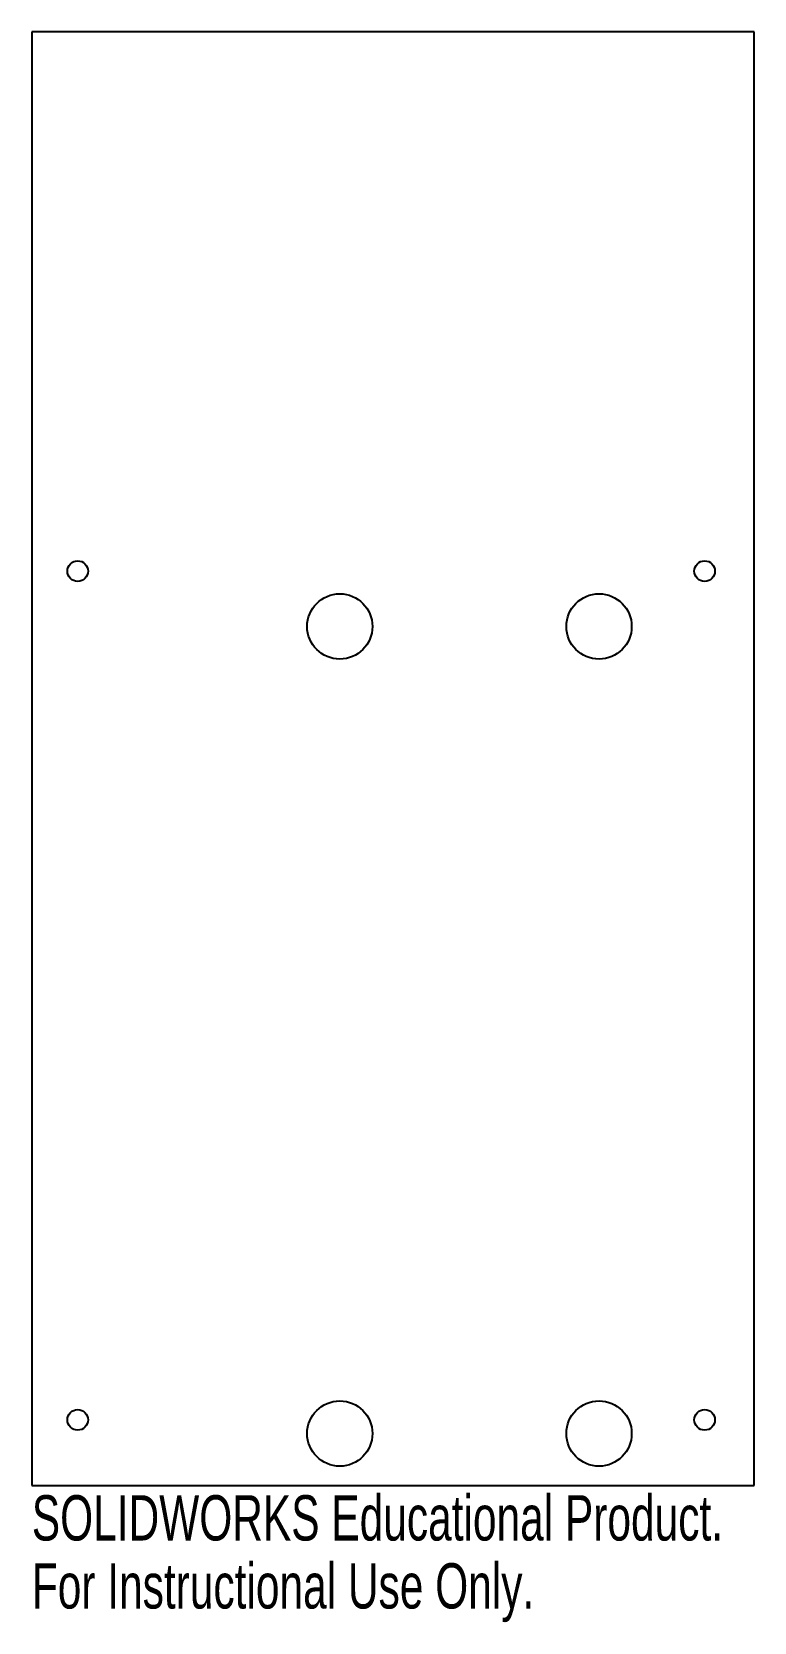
# Model space of a CAD drawing. Header units: millimetres. Extents: x -77 to 0, y -170 to 0.
import ezdxf

# ---------------------------------------------------------------- set-up
doc = ezdxf.new("R2010")
doc.units = ezdxf.units.MM
doc.styles.add('SLDTEXTSTYLE0', font='TXT', dxfattribs={"width": 0.7})

msp = doc.modelspace()

# ---------------------------------------------------------------- linework, layer by layer
at = {"color": 7, "linetype": 'Continuous', "lineweight": 25}
for p, q in [((0, 0), (-77, 0)), ((-77, 0), (-77, -155)), ((0, -155), (0, 0)), ((-77, -155), (0, -155))]:
    msp.add_line(p, q, dxfattribs=at)
for centre, radius in [((-72.11, -57.5), 1.1), ((-5.28, -57.5), 1.1), ((-44.17, -63.4), 3.48), ((-16.54, -63.4), 3.48), ((-72.11, -147.99), 1.1), ((-44.17, -149.45), 3.48), ((-16.54, -149.45), 3.48), ((-5.28, -147.99), 1.1)]:
    msp.add_circle(centre, radius, dxfattribs=at)

# ---------------------------------------------------------------- texts
at = {"color": 7, "linetype": 'Continuous', "char_height": 4.8336, "attachment_point": 1, "style": 'SLDTEXTSTYLE0'}
for s, insert in [('SOLIDWORKS Educational Product.', (-77, -156.02)), ('For Instructional Use Only.', (-77, -163.27))]:
    msp.add_mtext(s, dxfattribs=dict(at, insert=insert))

doc.saveas('drawing.dxf')
